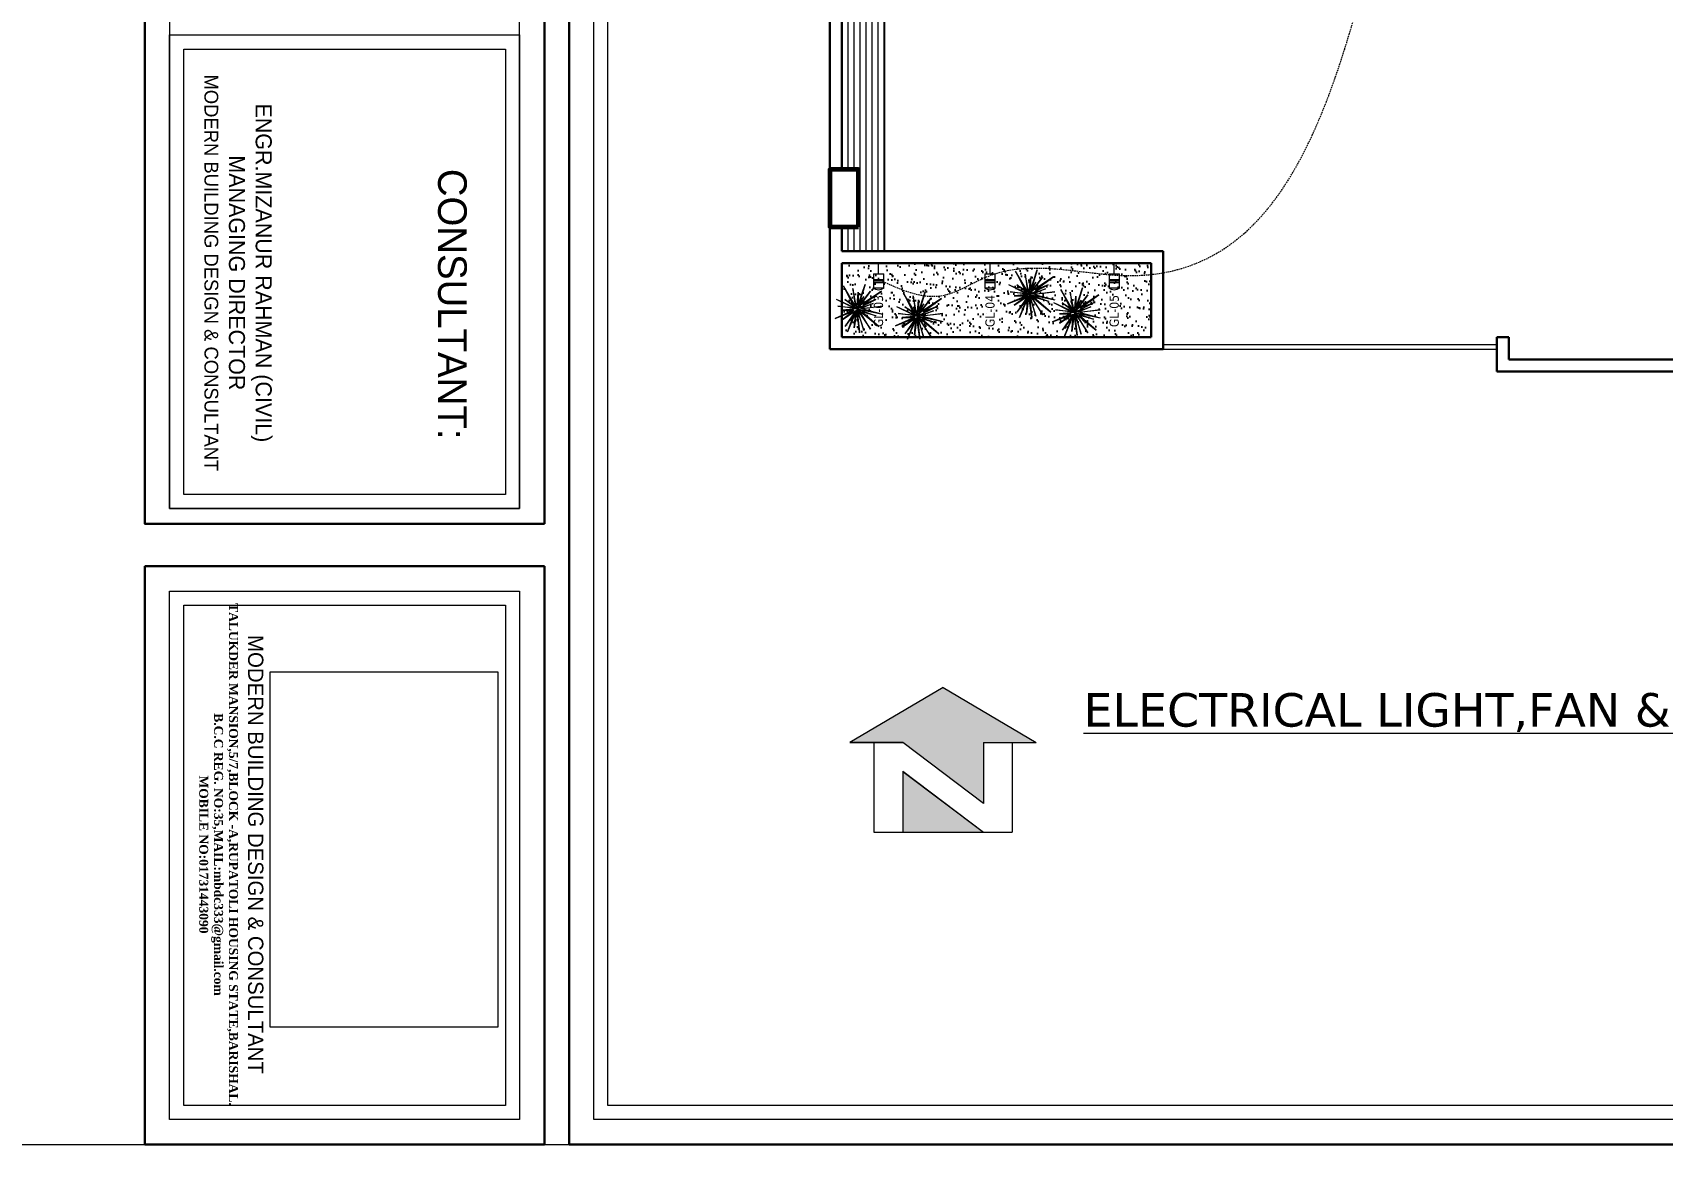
# Model space of a CAD drawing. Header units: inches. Extents: x 109699 to 44449955, y -10987 to 15824140.
# Drawn here: x 200486 to 201168, y -4569 to -4104 of the extents above; entities that cross this region are included whole.
import ezdxf

# ---------------------------------------------------------------- set-up
doc = ezdxf.new("R2010")
doc.units = ezdxf.units.IN
doc.header["$LTSCALE"] = 5
doc.header["$MEASUREMENT"] = 0
doc.linetypes.add('DASHED2', pattern=[0.375, 0.25, -0.125])
doc.layers.get('0').update_dxf_attribs({"color": 123})
doc.layers.get('Defpoints').update_dxf_attribs({"lineweight": 5})
for name, color, linetype, lineweight in [('@NORMAL', 7, 'Continuous', 5), ('cloumn', 253, 'Continuous', 60), ('dimen', 20, 'Continuous', 15), ('E-BK', 1, 'Continuous', 15), ('E-Con-Point', 5, 'DASHED2', 13), ('FIX', 8, 'Continuous', 15), ('H', 252, 'Continuous', 9), ('leter', 140, 'Continuous', 13), ('Plant', 94, 'Continuous', 0), ('Railling', 8, 'Continuous', 5), ('Text', 7, 'Continuous', 0), ('Wall-01', 250, 'Continuous', 50), ('WALL-1', 8, 'Continuous', 9)]:
    doc.layers.add(name, color=color, linetype=linetype, lineweight=lineweight)
doc.layers.add('T', color=8, linetype='Continuous')
doc.styles.add('AR8', font='swisscl.ttf')
doc.styles.add('MtXpl_Tahoma', font='tahoma.ttf')
doc.styles.get("Standard").update_dxf_attribs({"font": 'times.ttf'})
picture_1 = doc.add_image_def('image1.png', size_in_pixel=(745, 477))

# ---------------------------------------------------------------- blocks, each defined once
blk = doc.blocks.new('zxczxczxcz')
at = {"layer": '@NORMAL'}
for points in [[(177327.54, -15450.1), (175295.18, -15450.1), (175295.18, -14276.83), (177327.54, -14276.83)], [(177319.91, -15442.46), (175302.82, -15442.46), (175302.82, -14284.47), (177319.91, -14284.47)]]:
    blk.add_lwpolyline(points, close=True, dxfattribs=at)
at = {"layer": 'Text', "lineweight": 30}
for p, q in [((177028.82, -15692.58), (177028.82, -15476.83)), ((177340.91, -15476.83), (177028.82, -15476.83)), ((177340.91, -15476.83), (177340.91, -15692.58)), ((177340.91, -15692.58), (177028.82, -15692.58))]:
    blk.add_line(p, q, dxfattribs=at)
at = {"layer": 'Text'}
for p, q in [((177340.91, -15692.58), (177340.91, -15476.83)), ((177340.91, -15692.58), (177340.91, -15476.83)), ((176741.98, -15490.2), (176997.69, -15490.2)), ((176741.98, -15679.21), (176741.98, -15490.2)), ((176997.69, -15490.2), (176997.69, -15679.21)), ((177042.19, -15490.2), (177327.54, -15490.2)), ((177042.19, -15679.21), (177042.19, -15490.2)), ((177327.54, -15490.2), (177327.54, -15679.21)), ((176749.61, -15497.83), (176990.05, -15497.83)), ((176749.61, -15671.58), (176749.61, -15497.83)), ((176990.05, -15497.83), (176990.05, -15671.58)), ((177049.83, -15497.83), (177319.91, -15497.83)), ((177049.83, -15671.58), (177049.83, -15497.83)), ((177319.91, -15497.83), (177319.91, -15671.58)), ((176990.05, -15671.58), (176749.61, -15671.58)), ((177319.91, -15671.58), (177049.83, -15671.58)), ((176997.69, -15679.21), (176741.98, -15679.21)), ((177327.54, -15679.21), (177042.19, -15679.21))]:
    blk.add_line(p, q, dxfattribs=at)
at = {"layer": 'Text', "lineweight": 30}
blk.add_lwpolyline([(177005.91, -15476.83), (175281.82, -15476.83), (175281.82, -15692.58), (177005.91, -15692.58)], close=True, dxfattribs=at)
at = {"layer": 'Text'}
blk.add_lwpolyline([(176997.69, -15490.2), (175295.18, -15490.2), (175295.18, -15679.21), (176997.69, -15679.21)], close=True, dxfattribs=at)
at = {"layer": 'WALL-1', "lineweight": 30}
blk.add_line((177340.91, -14263.47), (177340.91, -15463.47), dxfattribs=at)
blk.add_lwpolyline([(177340.91, -15463.47), (175281.82, -15463.47), (175281.82, -14263.47), (177340.91, -14263.47)], close=True, dxfattribs=at)
at = {"layer": 'leter', "insert": (177184.41, -15628.6), "char_height": 3.9766, "width": 400.6803, "attachment_point": 2}
blk.add_mtext('{\\fFranklin Gothic Medium|b0|i0|c0|p34;\\H2.066x;\\C5;MODERN BUILDING DESIGN & CONSULTANT\\H1.2x; \\C256; \\P\\fTimes New Roman|b1|i0|c0|p18;\\H0.4899x;\\C7;TALUKDER MANSION,5/7,BLOCK -A,RUPATOLI HOUSING STATE,BARISHAL.\\PB.C.C REG. NO:35,MAIL:mbdc333@gmail.com\\PMOBILE NO:01731443090\\P\\fFranklin Gothic Medium|b0|i0|c0|p34;\\H0.8231x;\\C256;                             }', dxfattribs=at)
at = {"layer": 'Text'}
for s, insert, char_height, width, attachment_point in [('{\\fFranklin Gothic Medium|b0|i0|c0|p34;\\C1;CONSULTANT:}', (176814.27, -15518.75, 279.51), 15.4791, 414.2273, 1), ('{\\fFranklin Gothic Medium|b0|i0|c0|p34;\\C0;ENGR.MIZANUR RAHMAN (CIVIL)\\PMANAGING DIRECTOR\\P\\H0.8571x;MODERN BUILDING DESIGN & CONSULTANT}', (176870.43, -15624.08, -11.9), 8.6683, 331.3818, 2)]:
    blk.add_mtext(s, dxfattribs=dict(at, insert=insert, char_height=char_height, width=width, attachment_point=attachment_point))
at = {"layer": '@NORMAL', "color": 0}
image = blk.add_image(picture_1, insert=(177085.79, -15624.87), size_in_units=(191.86, 122.84), rotation=0, dxfattribs=dict(at, brightness=35, contrast=59))
image.dxf.flags = 7
blk = doc.blocks.new('mnb')
at = {"layer": 'dimen'}
h = blk.add_hatch(color=256, dxfattribs=at)
h.paths.add_polyline_path([(-27.51, 26.5), (-11.92, 26.5), (11.92, 8.5), (11.92, 26.5), (27.48, 26.5), (-0.01, 42.79)])
h.paths.add_polyline_path([(11.92, 0), (-11.92, 17.99), (-11.92, 0)])
for p, q in [((-0.01, 42.79), (-27.51, 26.5)), ((-0.01, 42.79), (27.48, 26.5)), ((-27.51, 26.5), (-11.92, 26.5)), ((-27.51, 26.5), (-11.92, 26.5)), ((-13.34, 26.5), (-27.51, 26.5)), ((-20.42, 26.5), (-20.42, 0)), ((-11.92, 26.5), (-13.34, 26.5)), ((-11.92, 26.5), (-13.34, 26.5)), ((11.92, 8.5), (-11.92, 26.5)), ((11.92, 26.5), (27.48, 26.5)), ((11.92, 26.5), (11.92, 8.5)), ((13.36, 26.5), (27.48, 26.5)), ((20.42, 26.5), (20.42, 0)), ((-11.92, 17.99), (11.92, 0)), ((-11.92, 17.99), (-11.92, 0)), ((-20.42, 0), (20.42, 0))]:
    blk.add_line(p, q, dxfattribs=at)
blk = doc.blocks.new('TREEN')
at = {"color": 250, "linetype": 'ByBlock'}
for p, q in [((-87, 121), (-361, 499)), ((0, 0), (-194, 388)), ((0, 0), (-111, 333)), ((-8, 75), (-55, 527)), ((0, 0), (111, 527)), ((0, 0), (139, 388)), ((35, 43), (361, 444)), ((-83, 28), (-499, 166)), ((0, 0), (-416, -83)), ((0, 0), (-361, 277)), ((0, 0), (-333, 28)), ((0, 0), (-250, 139)), ((0, 0), (-194, -416)), ((0, 0), (-194, -250)), ((0, 0), (-55, -388)), ((0, 0), (444, 139)), ((0, 0), (471, 55)), ((0, 0), (28, -305)), ((31, 21), (416, 277)), ((-60, -35), (-471, -277)), ((27, -4), (388, -55)), ((28, -63), (194, -444)), ((34, -24), (361, -250)), ((50, -68), (222, -305)), ((63, -26), (471, -194))]:
    blk.add_line(p, q, dxfattribs=at)
at = {"color": 0, "linetype": 'ByBlock'}
for p, q in [((-361, 499), (-65, 55)), ((-194, 388), (-87, 121)), ((-111, 333), (-8, 75)), ((-55, 527), (0, 111)), ((0, 111), (111, 527)), ((361, 444), (61, 98)), ((139, 388), (61, 98)), ((-499, 166), (-139, 55)), ((-361, 277), (-65, 55)), ((-333, 28), (-83, 28)), ((-250, 139), (-139, 55)), ((-65, 55), (-28, 28)), ((-65, 55), (-28, 28)), ((471, 55), (27, -4)), ((444, 139), (31, 21)), ((416, 277), (35, 43)), ((-471, -277), (-93, -88)), ((-416, -83), (-60, -35)), ((-28, -83), (-194, -416)), ((-194, -250), (-93, -88)), ((-93, -88), (-60, -35)), ((-93, -88), (-60, -35)), ((-55, -388), (-28, -83)), ((28, -305), (28, -63)), ((222, -305), (34, -24)), ((194, -444), (50, -68)), ((388, -55), (63, -26)), ((471, -194), (111, -55)), ((111, -55), (361, -250))]:
    blk.add_line(p, q, dxfattribs=at)
blk = doc.blocks.new('bs')
at = {"layer": 'E-BK'}
for p, q in [((-793.61, 1425.53), (-793.61, 1433.5)), ((-787.85, 1433.5), (-793.61, 1433.5)), ((-787.85, 1433.5), (-787.85, 1425.53)), ((-793.61, 1425.53), (-787.85, 1425.53)), ((-790.73, 1425.53), (-790.73, 1419.63))]:
    blk.add_line(p, q, dxfattribs=at)
at = {"layer": 'E-BK', "color": 5}
for p, q in [((-793.61, 1430.36), (-787.85, 1430.36)), ((-793.61, 1429.52), (-787.85, 1429.52)), ((-793.61, 1428.67), (-787.85, 1428.67))]:
    blk.add_line(p, q, dxfattribs=at)
at = {"layer": 'E-BK'}
blk.add_arc((-790.73, 1430.22), 4.36, 48.72674, 131.27326, dxfattribs=at)

msp = doc.modelspace()

# ---------------------------------------------------------------- hatches: boundary and pattern name
at = {"layer": 'dimen'}
h = msp.add_hatch(color=256, dxfattribs=at)
h.paths.add_polyline_path([(200828.14, -4400.8), (200850.2, -4400.8), (200883.94, -4426.27), (200883.94, -4400.8), (200905.97, -4400.8), (200867.05, -4377.74)])
h.paths.add_polyline_path([(200883.94, -4438.3), (200850.2, -4412.83), (200850.2, -4438.3)])
at = {"layer": 'FIX'}
h = msp.add_hatch(dxfattribs=at)
h.set_pattern_fill('ANSI31', color=256, scale=20, angle=225)
h.set_pattern_definition([(270, (177432.4376, 2534441.854), (2.5, -1e-15), [])])
h.paths.add_polyline_path([(200842.69, -3977.36), (200824.69, -3977.36), (200824.69, -4161.14), (200831.69, -4161.14), (200831.69, -4185.14), (200824.69, -4185.14), (200824.69, -4195.36), (200842.69, -4195.36)])
at = {"layer": 'T', "ltscale": 0.5, "true_color": 0x007500}
h = msp.add_hatch(dxfattribs=at)
h.set_pattern_fill('AR-SAND', color=96, scale=3, angle=-14.0123, style=0)
h.set_pattern_definition([(23.48769515, (177432.4376, 2534441.854), (1.2162703475, 5.654223947), [0, -4.56, 0, -5.1, 0, -4.875]), (353.48769515, (177432.4376, 2534441.854), (7.201325328, 6.928959194), [0, -2.46, 0, -4.11, 0, -1.575]), (313.48769515, (177428.8574, 2534442.7475), (9.068540707, -2.245612053), [0, -1.5, 0, -5.4, 0, -7.05]), (303.48769515, (177428.857, 2534442.7475), (9.387562105, 0.371054944), [0, -0.75, 0, -3.54, 0, -4.05])])
h.paths.add_polyline_path([(200824.69, -4200.36), (200824.69, -4231.36), (200954.19, -4231.36), (200954.19, -4200.36)])

# ---------------------------------------------------------------- linework, layer by layer
at = {"layer": 'cloumn', "elevation": -0.11}
msp.add_lwpolyline([(200831.69, -4185.14), (200831.69, -4161.14), (200819.69, -4161.14), (200819.69, -4185.14)], close=True, dxfattribs=at)
at = {"layer": 'Defpoints', "ltscale": 0.5}
msp.add_ray((184484.87, -4568.82), (1, 0), dxfattribs=at)
at = {"layer": 'dimen'}
for p, q in [((200867.05, -4377.74), (200828.14, -4400.8)), ((200867.05, -4377.74), (200905.97, -4400.8)), ((200828.14, -4400.8), (200850.2, -4400.8)), ((200828.14, -4400.8), (200850.2, -4400.8)), ((200848.2, -4400.8), (200828.14, -4400.8)), ((200850.2, -4400.8), (200848.2, -4400.8)), ((200850.2, -4400.8), (200848.2, -4400.8)), ((200883.94, -4426.27), (200850.2, -4400.8)), ((200883.94, -4400.8), (200905.97, -4400.8)), ((200883.94, -4400.8), (200883.94, -4426.27)), ((200885.98, -4400.8), (200905.97, -4400.8)), ((200895.97, -4400.8), (200895.97, -4438.3)), ((200850.2, -4412.83), (200883.94, -4438.3)), ((200850.2, -4412.83), (200850.2, -4438.3))]:
    msp.add_line(p, q, dxfattribs=at)
at = {"layer": 'E-Con-Point', "ltscale": 0.5}
for points in [[(201007.86, -3660.15, 0.09), (201167.38, -3656.5), (201446.52, -3799.7), (201449, -3963.63), (201449.09, -4179.26, 0.18)], [(200840.07, -4207.16, 0.17), (200866.16, -4213.98), (200886.94, -4205.44, -0.01), (200940.22, -4205.4, -0.01), (201079.88, -3931.5), (201113.88, -3686.5), (201010.7, -3664.15, -0.22)], [(201010.7, -3663.25, 0.09), (201227.38, -3722), (201357.38, -4008), (201431.16, -4102.14, -0.03), (201464.22, -4068.25, -0.03), (201499.64, -4102.14, -0.03), (201464.22, -4136.67, -0.03)]]:
    msp.add_spline(points, degree=3, dxfattribs=at)
at = {"layer": 'H'}
msp.add_line((200842.69, -4195.36, -0.01), (200842.69, -3977.36, -0.11), dxfattribs=at)
at = {"layer": 'Railling'}
for p, q in [((200959.19, -4234.36, -0.01), (201098.77, -4234.36, -0.01)), ((200959.19, -4236.36, -0.01), (201098.77, -4236.36, -0.01))]:
    msp.add_line(p, q, dxfattribs=at)
at = {"layer": 'WALL-1', "lineweight": 30}
for p, q in [((200819.69, -4236.36, -0.11), (200819.69, -3977.36, -0.11)), ((200824.69, -4161.14, -0.11), (200824.69, -3977.36, -0.11)), ((200824.69, -4195.36, -0.11), (200824.69, -4185.14, -0.11)), ((200959.19, -4195.36, -0.11), (200824.69, -4195.36, -0.11)), ((200959.19, -4231.36, -0.01), (200959.19, -4195.36, -0.01)), ((200824.69, -4231.36, -0.11), (200824.69, -4200.36, -0.11)), ((200954.19, -4200.36, -0.11), (200824.69, -4200.36, -0.11)), ((200954.19, -4231.36, -0.01), (200954.19, -4200.36, -0.01)), ((200954.19, -4231.36, -0.11), (200824.69, -4231.36, -0.11)), ((200959.19, -4236.36, -0.01), (200959.19, -4231.36, -0.01)), ((201098.69, -4245.64, -0.11), (201098.69, -4231.36, -0.11)), ((201103.69, -4231.36, -0.11), (201098.69, -4231.36, -0.11)), ((201103.69, -4240.64, -0.11), (201103.69, -4231.36, -0.11)), ((200959.19, -4236.36, -0.11), (200819.69, -4236.36, -0.11)), ((201223.69, -4240.64, -0.11), (201103.69, -4240.64, -0.11)), ((201223.69, -4245.64, -0.11), (201098.69, -4245.64, -0.11))]:
    msp.add_line(p, q, dxfattribs=at)

# ---------------------------------------------------------------- block references
at = {"layer": 'E-BK', "color": 5, "xscale": -0.7528878284414805, "yscale": 0.7528878284501843, "zscale": 0.7528878284442684, "rotation": 179.9991720482257}
for p in [(201435.42, -3131.54, 0.17), (201482.09, -3131.54, 0.17), (201534.02, -3131.54, 0.17)]:
    msp.add_blockref('bs', p, dxfattribs=at)
at = {"layer": 'Plant', "xscale": 0.02049739999347366, "yscale": 0.02049739999347366, "zscale": 0.02049739999347366, "rotation": 270}
for p in [(200903.07, -4213.42, -0.01), (200831.05, -4219.46, -0.01), (200856.21, -4222.52, -0.01), (200922, -4220.95, -0.11)]:
    msp.add_blockref('TREEN', p, dxfattribs=at)
at = {"layer": 'Wall-01', "xscale": 1.415232000028482, "yscale": 1.415232000028482, "zscale": 1.415232000028482}
msp.add_blockref('mnb', (200867.07, -4438.3), dxfattribs=at)
at = {"layer": 'WALL-1', "linetype": 'Continuous', "xscale": 0.7745455872000001, "yscale": 0.7745455872000001, "zscale": 0.7745455872000001, "rotation": 270}
msp.add_blockref('zxczxczxcz', (212687.79, 132789.8), dxfattribs=at)

# ---------------------------------------------------------------- texts
at = {"layer": 'Text', "style": 'MtXpl_Tahoma'}
for s, p in [('GL-03', (200841.96, -4227.08, -0.01)), ('GL-04', (200888.63, -4227.08, -0.01)), ('GL-05', (200940.57, -4227.08, -0.01))]:
    msp.add_text(s, height=3.84, rotation=90, dxfattribs=at).set_placement(p)
at = {"layer": 'Text', "insert": (200925.82, -4380.12, 1328.94), "char_height": 14, "width": 856.5915, "attachment_point": 1, "style": 'AR8'}
msp.add_mtext('\\A1;{\\fVerdana|b0|i0|c0|p34;\\LELECTRICAL LIGHT,FAN & POWER SOCKET LAYOUT ALL TOGETHER }', dxfattribs=at)

doc.saveas('drawing.dxf')
